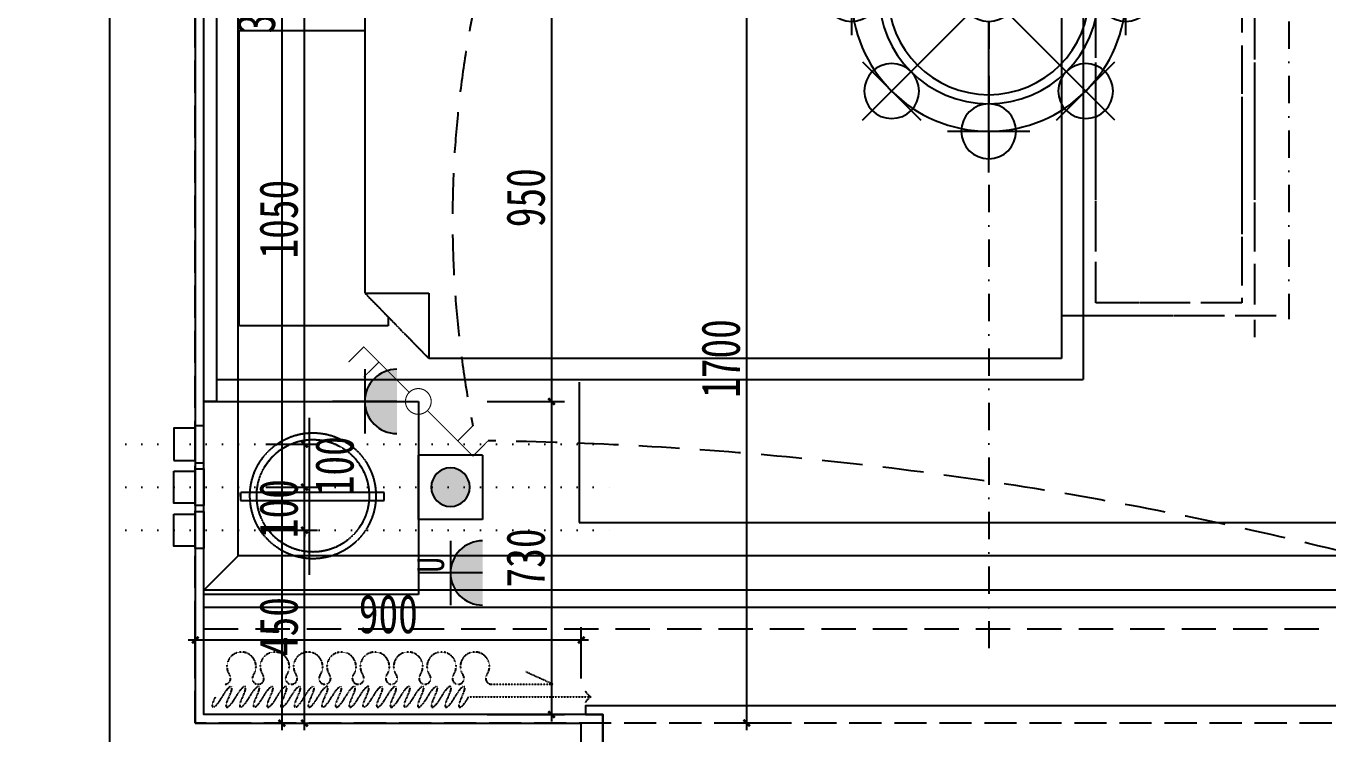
# Model space of a CAD drawing. Header units: millimetres. Extents: x -297 to 39764, y -29258 to 20315.
# Drawn here: x 6567 to 9603, y -26468 to -24817 of the extents above; entities that cross this region are included whole.
import ezdxf

# ---------------------------------------------------------------- set-up
doc = ezdxf.new("R2010")
doc.units = ezdxf.units.MM
for name, pattern in [('_DASH', [0.6, 0.4, -0.2]), ('DASH', [0.35, 0.25, -0.1]), ('DASHDOT2', [12.7, 6.35, -3.175, 0, -3.175]), ('DOT2', [0.125, 0, -0.125]), ('HIDDEN', [9.525, 6.35, -3.175])]:
    doc.linetypes.add(name, pattern=pattern)
doc.layers.get('Defpoints').update_dxf_attribs({"color": 250})
for name, color, linetype in [('.-P平面尺寸', 30, 'DASH'), ('.-P建筑梁位', 4, 'Continuous'), ('.P-墙体尺寸标注', 252, 'Continuous'), ('.P-家具虚线层', 250, 'Continuous'), ('.p-灯具连线', 6, 'Continuous'), ('.P-窗帘', 250, 'Continuous'), ('.P-装饰轮廓', 180, 'Continuous'), ('.PC-天花灯具', 203, 'Continuous'), ('.PC-天花造型', 163, 'Continuous'), ('.PC-灯具尺寸标注', 252, 'Continuous'), ('.PC-综合天花虚线层', 14, 'DASHDOT2'), ('.PF-活动家具', 141, 'Continuous'), ('.PF-窗台面', 43, 'Continuous'), ('.ZD-开关', 43, 'Continuous'), ('.ZD-弱电插座', 122, 'Continuous'), ('.ZD-强电开关', 183, 'Continuous'), ('.ZD-强电插座', 43, 'Continuous'), ('.ZD-插座虚线层', 214, 'DASH'), ('.ZD-点位引线', 1, 'Continuous'), ('.ZD-点位标注', 252, 'Continuous'), ('A-Wall', 2, 'Continuous'), ('C-窗帘', 252, 'Continuous'), ('P-平面灯具', 203, 'Continuous'), ('P-轴号.索引', 53, 'Continuous'), ('Y-移动家具', 141, 'Continuous')]:
    doc.layers.add(name, color=color, linetype=linetype)
doc.styles.add('文字样式', font='', dxfattribs={"width": 0.75})
doc.styles.get('文字样式').set_extended_font_data('SimSun')
doc.dimstyles.new('沈阳府1-40(轴距)', dxfattribs={"dimscale": 40, "dimtxt": 3, "dimasz": 1, "dimexe": 0.8, "dimexo": 1, "dimgap": 0.5, "dimtad": 1, "dimdec": 0, "dimrnd": 5, "dimtxsty": '文字样式', "dimblk": 'ARCHTICK', "dimcen": 1, "dimdle": 0.55, "dimclrd": 252, "dimclre": 252, "dimclrt": 53, "dimadec": 0, "dimazin": 0, "dimtfac": 1, "dimtdec": 0, "dimtix": 1, "dimtmove": 2, "dimatfit": 3, "dimfxl": 3, "dimfxlon": 1, "dimarcsym": 0})
doc.dimstyles.new('西安1-40（内部尺寸）', dxfattribs={"dimscale": 30, "dimtxt": 3, "dimasz": 0.5, "dimexe": 1, "dimexo": 1, "dimgap": 0.5, "dimtad": 1, "dimdec": 0, "dimrnd": 5, "dimtxsty": '文字样式', "dimblk": 'ARCHTICK', "dimcen": 1, "dimdle": 0.55, "dimclrd": 252, "dimclre": 252, "dimclrt": 30, "dimadec": 0, "dimazin": 0, "dimtfac": 1, "dimtdec": 0, "dimtix": 1, "dimtmove": 2, "dimatfit": 3, "dimfxl": 5, "dimfxlon": 1, "dimarcsym": 0})

# ---------------------------------------------------------------- blocks, each defined once
blk = doc.blocks.new('_ArchTick')
at = {"color": 0, "linetype": 'ByBlock', "const_width": 0.4}
blk.add_lwpolyline([(-0.5, -0.5), (0.5, 0.5)], dxfattribs=at)
blk = doc.blocks.new('*D143')
at = {"layer": 'Defpoints', "color": 0, "transparency": 16777216}
for p in [(6937.7, -22942.1), (6137.7, -26542.1), (6937.7, -26542.1)]:
    blk.add_point(p, dxfattribs=at)
at = {"layer": 'P-轴号.索引', "color": 252, "lineweight": -2}
for p, q in [((6137.7, -22920.1), (6137.7, -26564.1)), ((6257.7, -22942.1), (6105.7, -22942.1)), ((6257.7, -26542.1), (6105.7, -26542.1))]:
    blk.add_line(p, q, dxfattribs=at)
at = {"layer": 'P-轴号.索引', "color": 252, "lineweight": -2, "xscale": 40, "yscale": 40, "zscale": 40}
for p, rotation in [((6137.7, -22942.1), 90), ((6137.7, -26542.1), 270)]:
    blk.add_blockref('_ArchTick', p, dxfattribs=dict(at, rotation=rotation))
at = {"layer": 'P-轴号.索引', "color": 53, "insert": (6057.7, -24742.1), "char_height": 120, "attachment_point": 5, "rotation": 90, "style": '文字样式'}
blk.add_mtext('3600', dxfattribs=at)
blk = doc.blocks.new('*U42')
at = {"layer": 'P-平面灯具', "color": 250, "linetype": 'DASH', "ltscale": 0.5}
for p, q in [((237.9, -85.3), (218.9, -85.3)), ((218.9, -85.3), (218.9, -420)), ((228.4, -85.3), (237.9, -85.3)), ((237.9, -420), (237.9, -85.3)), ((2571.6, -85.3), (2562.1, -85.3)), ((2562.1, -420), (2562.1, -85.3)), ((2562.1, -85.3), (2581, -85.3)), ((2581, -85.3), (2581, -420)), ((45.3, -246.3), (411.6, -246.3)), ((2754.7, -246.3), (2388.4, -246.3)), ((218.9, -420), (237.9, -420)), ((2581, -420), (2562.1, -420))]:
    blk.add_line(p, q, dxfattribs=at)
at = {"layer": 'P-平面灯具', "linetype": 'DASH', "ltscale": 0.5}
for centre in [(230, -254.2), (2570, -254.2)]:
    blk.add_circle(centre, 146.8, dxfattribs=at)
at = {"layer": 'P-平面灯具', "color": 250, "linetype": 'DASH', "ltscale": 0.5}
for centre in [(230, -254.2), (2570, -254.2)]:
    blk.add_circle(centre, 131.1, dxfattribs=at)
at = {"layer": 'Y-移动家具', "linetype": 'DASH', "ltscale": 0.5}
for p, q in [((0, -500.1), (0, 0)), ((0, 0), (450, 0)), ((450, 0, 0), (2350, 0, 0)), ((450, -30, 0), (450, 0, 0)), ((450, 0), (450, -500.1)), ((2350, 0), (2350, -30, 0)), ((2800, 0), (2350, 0)), ((2350, 0), (2350, -500.1)), ((2800, -500.1), (2800, 0)), ((450, -30, 0), (2350, -30, 0)), ((500, -2050, 0), (500, -30, 0)), ((2300, -30, 0), (2300, -2050, 0)), ((450, -500.1), (0, -500.1)), ((2350, -500.1), (2800, -500.1)), ((2300, -2050, 0), (500, -2050, 0))]:
    blk.add_line(p, q, dxfattribs=at)
at = {"layer": 'Y-移动家具', "color": 250, "linetype": 'DASH', "ltscale": 0.5}
for p, q in [((626.3, -429.5, 0), (626.3, -82.1, 0)), ((626.3, -82.1, 0), (1314.7, -82.1, 0)), ((1314.7, -82.1, 0), (1314.7, -375.8, 0)), ((2170.5, -82.1), (1482.1, -82.1)), ((1482.1, -82.1), (1482.1, -375.8)), ((2170.5, -429.5), (2170.5, -82.1)), ((550.5, -524.2, 0), (702.1, -375.8, 0)), ((702.1, -375.8, 0), (702.1, -524.2, 0)), ((702.1, -375.8, 0), (2097.9, -375.8)), ((2097.9, -375.8), (2249.5, -524.2)), ((2097.9, -524.2), (2097.9, -375.8)), ((645.3, -429.5, 0), (626.3, -429.5, 0)), ((2154.7, -429.5), (2170.5, -429.5)), ((550.5, -1999.5, 0), (550.5, -524.2, 0)), ((702.1, -524.2, 0), (550.5, -524.2, 0)), ((2249.5, -524.2), (2097.9, -524.2)), ((2249.5, -524.2), (2249.5, -1999.5, 0)), ((2249.5, -1999.5, 0), (550.5, -1999.5, 0))]:
    blk.add_line(p, q, dxfattribs=at)
at = {"layer": 'Y-移动家具', "color": 250, "linetype": 'DASH', "ltscale": 0.5, "elevation": 0}
blk.add_lwpolyline([(495.3, -875.1), (167.7, -875.1), (167.7, -2760), (2632.2, -2760), (2632.2, -875.1), (2304.7, -875.1)], dxfattribs=at)
blk = doc.blocks.new('*D167')
at = {"layer": '.-P平面尺寸', "color": 252, "linetype": 'ByBlock', "lineweight": -2, "transparency": 16777216}
for p, q in [((7642.5, -24742.1), (7822.5, -24742.1)), ((7792.5, -24725.6), (7792.5, -25708.6)), ((7642.5, -25692.1), (7822.5, -25692.1))]:
    blk.add_line(p, q, dxfattribs=at)
at = {"layer": 'Defpoints', "color": 0, "linetype": 'ByBlock', "transparency": 16777216}
for p in [(7325.8, -24742.1), (6902.2, -25692.1, 0), (7792.5, -25692.1)]:
    blk.add_point(p, dxfattribs=at)
at = {"layer": '.-P平面尺寸', "color": 252, "linetype": 'ByBlock', "lineweight": -2, "transparency": 16777216, "xscale": 15, "yscale": 15, "zscale": 15}
for p, rotation in [((7792.5, -24742.1), 90), ((7792.5, -25692.1), 270)]:
    blk.add_blockref('_ArchTick', p, dxfattribs=dict(at, rotation=rotation))
at = {"layer": '.-P平面尺寸', "color": 30, "linetype": 'ByBlock', "transparency": 16777216, "insert": (7732.5, -25217.1), "char_height": 90, "attachment_point": 5, "rotation": 90, "style": '文字样式'}
blk.add_mtext('950', dxfattribs=at)
blk = doc.blocks.new('*D168')
at = {"layer": '.-P平面尺寸', "color": 252, "linetype": 'ByBlock', "lineweight": -2, "transparency": 16777216}
for p, q in [((7792.5, -25675.6), (7792.5, -26438.6)), ((7642.5, -25692.1), (7822.5, -25692.1)), ((7642.5, -26422.1), (7822.5, -26422.1))]:
    blk.add_line(p, q, dxfattribs=at)
at = {"layer": 'Defpoints', "color": 0, "linetype": 'ByBlock', "transparency": 16777216}
for p in [(6902.2, -25692.1), (6981.9, -26422.1), (7792.5, -26422.1)]:
    blk.add_point(p, dxfattribs=at)
at = {"layer": '.-P平面尺寸', "color": 252, "linetype": 'ByBlock', "lineweight": -2, "transparency": 16777216, "xscale": 15, "yscale": 15, "zscale": 15}
for p, rotation in [((7792.5, -25692.1), 90), ((7792.5, -26422.1), 270)]:
    blk.add_blockref('_ArchTick', p, dxfattribs=dict(at, rotation=rotation))
at = {"layer": '.-P平面尺寸', "color": 30, "linetype": 'ByBlock', "transparency": 16777216, "insert": (7732.5, -26057.1), "char_height": 90, "attachment_point": 5, "rotation": 90, "style": '文字样式'}
blk.add_mtext('730', dxfattribs=at)
blk = doc.blocks.new('A$C99d6cee4')
at = {"layer": '.PF-活动家具', "linetype": 'HIDDEN', "ltscale": 15}
for p, q in [((50, 1600, 0), (50, 0, 0)), ((450, 1600, 0), (450, 0, 0)), ((500, 1550, 0), (0, 1550, 0)), ((500, 50, 0), (0, 50, 0))]:
    blk.add_line(p, q, dxfattribs=at)
at = {"layer": '.PF-活动家具', "color": 251, "linetype": 'HIDDEN', "ltscale": 15, "elevation": 0}
blk.add_lwpolyline([(80, 80), (80, 1520), (420, 1520), (420, 80)], close=True, dxfattribs=at)
blk = doc.blocks.new('cl')
at = {"layer": 'C-窗帘', "color": 251, "linetype": 'DASH', "ltscale": 0.3}
blk.add_line((568.7, 29.4), (854.1, 29.4), dxfattribs=at)
at = {"layer": 'C-窗帘', "linetype": 'DASH', "ltscale": 0.3}
for p, q in [((622.1, 0), (765.2, 0)), ((765.2, 0), (702.2, -28.7))]:
    blk.add_line(p, q, dxfattribs=at)
at = {"layer": 'C-窗帘', "color": 251, "linetype": 'DASH', "ltscale": 0.3, "extrusion": (0, 0, -1)}
for centre, major_axis, ratio, start_param, end_param in [((-14.2, 29.4), (-13.7, 23.8), 0.254545, -1.424879, 1.716714), ((17.8, 29.4), (-13.7, 23.8), 0.254545, -1.424879, 1.716714), ((49.7, 29.4), (-13.7, 23.8), 0.254545, -1.424879, 1.716714), ((81.6, 29.4), (-13.7, 23.8), 0.254545, -1.424879, 1.716714), ((113.6, 29.4), (-13.7, 23.8), 0.254545, -1.424879, 1.716714), ((145.5, 29.4), (-13.7, 23.8), 0.254545, -1.424879, 1.716714), ((177.4, 29.4), (-13.7, 23.8), 0.254545, -1.424879, 1.716714), ((209.4, 29.4), (-13.7, 23.8), 0.254545, -1.424879, 1.716714), ((241.3, 29.4), (-13.7, 23.8), 0.254545, -1.424879, 1.716714), ((273.3, 29.4), (-13.7, 23.8), 0.254545, -1.424879, 1.716714), ((305.2, 29.4), (-13.7, 23.8), 0.254545, -1.424879, 1.716714), ((337.1, 29.4), (-13.7, 23.8), 0.254545, -1.424879, 1.716714), ((369.1, 29.4), (-13.7, 23.8), 0.254545, -1.424879, 1.716714), ((401, 29.4), (-13.7, 23.8), 0.254545, -1.424879, 1.716714), ((432.9, 29.4), (-13.7, 23.8), 0.254545, -1.424879, 1.716714), ((464.9, 29.4), (-13.7, 23.8), 0.254545, -1.424879, 1.716714), ((496.8, 29.4), (-13.7, 23.8), 0.254545, -1.424879, 1.716714), ((528.8, 29.4), (-13.7, 23.8), 0.254545, -1.424879, 1.716714), ((560.7, 29.4), (-13.7, 23.8), 0.254545, -1.424879, 1.716714), ((867.7, 56.1), (21.2, 21.2), 1, 2.826963, 3.458933), ((1.8, 29.4), (-13.7, 23.8), 0.254545, 1.716714, 4.858306), ((33.7, 29.4), (-13.7, 23.8), 0.254545, 1.716714, 4.858306), ((65.7, 29.4), (-13.7, 23.8), 0.254545, 1.716714, 4.858306), ((97.6, 29.4), (-13.7, 23.8), 0.254545, 1.716714, 4.858306), ((129.5, 29.4), (-13.7, 23.8), 0.254545, 1.716714, 4.858306), ((161.5, 29.4), (-13.7, 23.8), 0.254545, 1.716714, 4.858306), ((193.4, 29.4), (-13.7, 23.8), 0.254545, 1.716714, 4.858306), ((225.4, 29.4), (-13.7, 23.8), 0.254545, 1.716714, 4.858306), ((257.3, 29.4), (-13.7, 23.8), 0.254545, 1.716714, 4.858306), ((289.2, 29.4), (-13.7, 23.8), 0.254545, 1.716714, 4.858306), ((321.2, 29.4), (-13.7, 23.8), 0.254545, 1.716714, 4.858306), ((353.1, 29.4), (-13.7, 23.8), 0.254545, 1.716714, 4.858306), ((385, 29.4), (-13.7, 23.8), 0.254545, 1.716714, 4.858306), ((417, 29.4), (-13.7, 23.8), 0.254545, 1.716714, 4.858306), ((448.9, 29.4), (-13.7, 23.8), 0.254545, 1.716714, 4.858306), ((480.8, 29.4), (-13.7, 23.8), 0.254545, 1.716714, 4.858306), ((512.8, 29.4), (-13.7, 23.8), 0.254545, 1.716714, 4.858306), ((544.7, 29.4), (-13.7, 23.8), 0.254545, 1.716714, 4.858306), ((867.7, 2.6), (21.2, 21.2), 1, 4.395049, 5.027018)]:
    blk.add_ellipse(centre, major_axis=major_axis, ratio=ratio, start_param=start_param, end_param=end_param, dxfattribs=at)
at = {"layer": 'C-窗帘', "linetype": 'DASH', "ltscale": 0.3, "extrusion": (0, 0, -1)}
for centre, major_axis, start_param, end_param in [((0, -13.6), (-9.64, 9.64), 0.785455, 2.971795), ((77.8, -13.6), (-9.64, 9.64), 4.8823, 9.25498), ((155.5, -13.6), (9.64, 9.64), 3.311504, 7.684184), ((233.3, -13.6), (9.64, 9.64), 3.311504, 7.684184), ((388.8, -13.7), (-9.64, 9.64), 4.8823, 9.25498), ((466.6, -13.7), (9.64, 9.64), 3.311504, 7.684184), ((544.3, -13.7), (-9.64, 9.64), 4.8823, 9.25498), ((38.9, -41.1), (-24, 24), 3.927048, 6.113388), ((38.9, -41.1), (24, 24), 0.169911, 2.356251), ((116.6, -41.1), (24, 24), 2.356251, 4.542591), ((116.6, -41.1), (-24, 24), 1.740708, 3.927048), ((194.4, -41.1), (24, 24), 2.356251, 4.542591), ((194.4, -41.1), (-24, 24), 1.740708, 3.927048), ((272.2, -41.1), (-24, 24), 3.927048, 6.113388), ((272.2, -41.1), (-24, 24), 1.740708, 3.927048), ((311, -13.7), (-9.64, 9.64), 4.8823, 7.06864), ((311, -13.7), (-9.64, 9.64), 0.785455, 2.971795), ((349.9, -41.1), (24, 24), 2.356251, 4.542591), ((349.9, -41.1), (-24, 24), 1.740708, 3.927048), ((427.7, -41.2), (24, 24), 2.356251, 4.542591), ((427.7, -41.2), (24, 24), 0.169911, 2.356251), ((505.4, -41.2), (-24, 24), 3.927048, 6.113388), ((505.4, -41.2), (24, 24), 0.169911, 2.356251), ((583.2, -41.2), (-24, 24), 3.927048, 6.113388), ((583.2, -41.2), (-24, 24), 1.740708, 3.927048), ((622.1, -13.7), (-9.64, 9.64), 4.8823, 7.06864)]:
    blk.add_ellipse(centre, major_axis=major_axis, ratio=1, start_param=start_param, end_param=end_param, dxfattribs=at)
blk = doc.blocks.new('ttrutuuyyy')
at = {"layer": '.P-家具虚线层', "color": 250, "linetype": '_DASH', "ltscale": 200}
for p, q in [((26981.9, -25692.1, 0), (26981.9, -23792.1, 0)), ((27011.9, -25692.1, 0), (27011.9, -23792.1, 0)), ((29031.9, -23842.1, 0), (29031.9, -25642.1, 0)), ((28981.4, -23892.6, 0), (28981.4, -25591.6, 0)), ((29031.9, -23942.1), (29031.9, -25542.1)), ((29431.9, -23942.1), (29431.9, -25542.1)), ((27357.7, -25440, 0), (27357.7, -24044.2, 0)), ((27064, -25515.8, 0), (27064, -24827.3, 0)), ((27064, -24827.3, 0), (27357.7, -24827.3, 0)), ((27357.7, -25440, 0), (27506.1, -25440, 0)), ((27506.1, -25591.6, 0), (27357.7, -25440, 0)), ((27506.1, -25440, 0), (27506.1, -25591.6, 0)), ((27411.4, -25496.8, 0), (27411.4, -25515.8, 0)), ((29481.9, -25492.1), (28981.9, -25492.1)), ((27411.4, -25515.8, 0), (27064, -25515.8, 0)), ((28981.4, -25591.6, 0), (27506.1, -25591.6, 0)), ((29031.9, -25642.1, 0), (27011.9, -25642.1, 0)), ((27011.9, -25692.1, 0), (26981.9, -25692.1, 0)), ((26981.9, -26142.1, 0), (26981.9, -25692.1, 0)), ((26981.9, -25692.1, 0), (27482, -25692.1, 0)), ((27482, -25692.1, 0), (27482, -26142.1, 0)), ((27228.2, -26096.8, 0), (27228.2, -25730.5, 0)), ((27067.2, -25913.7, 0), (27067.2, -25904.2, 0)), ((27401.9, -25904.2, 0), (27067.2, -25904.2, 0)), ((27067.2, -25904.2, 0), (27067.2, -25923.1, 0)), ((27067.2, -25923.1, 0), (27401.9, -25923.1, 0)), ((27401.9, -25923.1, 0), (27401.9, -25904.2, 0)), ((27482, -26142.1, 0), (26981.9, -26142.1, 0))]:
    blk.add_line(p, q, dxfattribs=at)
at = {"layer": '.P-家具虚线层', "color": 250, "linetype": '_DASH', "ltscale": 200, "elevation": 0}
blk.add_lwpolyline([(27857, -25646.8), (27857, -25974.3), (29741.9, -25974.3), (29741.9, -23509.8), (27857, -23509.8), (27857, -23837.3)], dxfattribs=at)
at = {"layer": '.P-家具虚线层', "color": 250, "linetype": '_DASH', "ltscale": 200}
blk.add_lwpolyline([(29061.9, -25462.1), (29061.9, -24022.1), (29401.9, -24022.1), (29401.9, -25462.1)], close=True, dxfattribs=at)
for radius in [146.8, 131.1]:
    blk.add_circle((27236.1, -25912.1, 0), radius, dxfattribs=at)
blk = doc.blocks.new('A$Cd2e37dc6')
at = {"layer": '.-P建筑梁位', "color": 4, "linetype": 'DASH', "ltscale": 300}
blk.add_lwpolyline([(0, 8178.4), (3700, 8178.4), (3700, 3078.4), (0, 3078.4)], close=True, dxfattribs=at)
blk = doc.blocks.new('A$C03F42210')
at = {"color": 250, "ltscale": 100}
for p, q in [((0, 390), (0, 60)), ((-90, 300), (90, 300)), ((-275.8, 148.5), (-148.5, 275.8)), ((-275.8, 275.8), (-42.4, 42.4)), ((275.8, 275.8), (42.4, 42.4)), ((148.5, 275.8), (275.8, 148.5)), ((-300, -90), (-300, 90)), ((300, 90), (300, -90)), ((-390, 0), (-60, 0)), ((390, 0), (60, 0)), ((-275.8, -275.8), (-42.4, -42.4)), ((275.8, -275.8), (42.4, -42.4)), ((0, -390), (0, -60)), ((-148.5, -275.8), (-275.8, -148.5)), ((275.8, -148.5), (148.5, -275.8)), ((90, -300), (-90, -300))]:
    blk.add_line(p, q, dxfattribs=at)
at = {"ltscale": 100}
for centre, radius in [((0, 300), 60), ((0, 0), 300), ((-212.1, 212.1), 60), ((212.1, 212.1), 60), ((0, 0), 220), ((-300, 0), 60), ((300, 0), 60), ((-212.1, -212.1), 60), ((212.1, -212.1), 60), ((0, -300), 60)]:
    blk.add_circle(centre, radius, dxfattribs=at)
at = {"color": 250, "ltscale": 100}
for radius in [240, 60]:
    blk.add_circle((0, 0), radius, dxfattribs=at)
blk.add_circle((0, 0), 40)
blk = doc.blocks.new('*D735')
at = {"layer": '.P-墙体尺寸标注', "color": 252, "linetype": 'ByBlock', "lineweight": -2, "transparency": 16777216}
for p, q in [((6961.9, -26338.2), (6961.9, -26218.2)), ((7861.9, -26338.2), (7861.9, -26218.2)), ((6945.4, -26248.2), (7878.4, -26248.2))]:
    blk.add_line(p, q, dxfattribs=at)
at = {"layer": 'Defpoints', "color": 0, "linetype": 'ByBlock', "transparency": 16777216}
for p in [(7861.9, -26248.2), (6961.9, -26442.1), (7861.9, -26442.1)]:
    blk.add_point(p, dxfattribs=at)
at = {"layer": '.P-墙体尺寸标注', "color": 252, "linetype": 'ByBlock', "lineweight": -2, "transparency": 16777216, "xscale": 15, "yscale": 15, "zscale": 15, "rotation": 180}
blk.add_blockref('_ArchTick', (6961.9, -26248.2), dxfattribs=at)
at = {"layer": '.P-墙体尺寸标注', "color": 252, "linetype": 'ByBlock', "lineweight": -2, "transparency": 16777216, "xscale": 15, "yscale": 15, "zscale": 15}
blk.add_blockref('_ArchTick', (7861.9, -26248.2), dxfattribs=at)
at = {"layer": '.P-墙体尺寸标注', "color": 30, "linetype": 'ByBlock', "transparency": 16777216, "insert": (7411.9, -26188.2), "char_height": 90, "attachment_point": 5, "style": '文字样式'}
blk.add_mtext('900', dxfattribs=at)
blk = doc.blocks.new('*D736')
at = {"layer": '.P-墙体尺寸标注', "color": 252, "linetype": 'ByBlock', "lineweight": -2, "transparency": 16777216}
for p, q in [((7861.9, 103.9), (7861.9, 223.9)), ((10261.9, 103.9), (10261.9, 223.9)), ((7845.4, 193.9), (10278.4, 193.9))]:
    blk.add_line(p, q, dxfattribs=at)
at = {"layer": 'Defpoints', "color": 0, "linetype": 'ByBlock', "transparency": 16777216}
for p in [(10261.9, 193.9), (7861.9, 0), (10261.9, -26442.1)]:
    blk.add_point(p, dxfattribs=at)
at = {"layer": '.P-墙体尺寸标注', "color": 252, "linetype": 'ByBlock', "lineweight": -2, "transparency": 16777216, "xscale": 15, "yscale": 15, "zscale": 15, "rotation": 180}
blk.add_blockref('_ArchTick', (7861.9, 193.9), dxfattribs=at)
at = {"layer": '.P-墙体尺寸标注', "color": 252, "linetype": 'ByBlock', "lineweight": -2, "transparency": 16777216, "xscale": 15, "yscale": 15, "zscale": 15}
blk.add_blockref('_ArchTick', (10261.9, 193.9), dxfattribs=at)
at = {"layer": '.P-墙体尺寸标注', "color": 30, "linetype": 'ByBlock', "transparency": 16777216, "insert": (9061.9, 253.9), "char_height": 90, "attachment_point": 5, "style": '文字样式'}
blk.add_mtext('2400', dxfattribs=at)
blk = doc.blocks.new('*D751')
at = {"layer": '.P-墙体尺寸标注', "color": 252, "linetype": 'ByBlock', "lineweight": -2, "transparency": 16777216}
for p, q in [((7073.7, -23042.1), (7193.7, -23042.1)), ((7163.7, -23025.6), (7163.7, -26458.6)), ((7073.7, -26442.1), (7193.7, -26442.1))]:
    blk.add_line(p, q, dxfattribs=at)
at = {"layer": 'Defpoints', "color": 0, "linetype": 'ByBlock', "transparency": 16777216}
for p in [(6961.9, -23042.1), (6961.9, -26442.1), (7163.7, -26442.1)]:
    blk.add_point(p, dxfattribs=at)
at = {"layer": '.P-墙体尺寸标注', "color": 252, "linetype": 'ByBlock', "lineweight": -2, "transparency": 16777216, "xscale": 15, "yscale": 15, "zscale": 15}
for p, rotation in [((7163.7, -23042.1), 90), ((7163.7, -26442.1), 270)]:
    blk.add_blockref('_ArchTick', p, dxfattribs=dict(at, rotation=rotation))
at = {"layer": '.P-墙体尺寸标注', "color": 30, "linetype": 'ByBlock', "transparency": 16777216, "insert": (7103.7, -24742.1), "char_height": 90, "attachment_point": 5, "rotation": 90, "style": '文字样式'}
blk.add_mtext('3400', dxfattribs=at)
blk = doc.blocks.new('*D870')
at = {"layer": '.PC-灯具尺寸标注', "color": 252, "linetype": 'ByBlock', "lineweight": -2, "transparency": 16777216}
for p, q in [((8337.4, -24742.1), (8217.4, -24742.1)), ((8247.4, -24725.6), (8247.4, -26458.6)), ((8337.4, -26442.1), (8217.4, -26442.1))]:
    blk.add_line(p, q, dxfattribs=at)
at = {"layer": 'Defpoints', "color": 0, "linetype": 'ByBlock', "transparency": 16777216}
for p in [(8811.9, -24742.1), (8247.4, -26442.1), (9061.9, -26442.1)]:
    blk.add_point(p, dxfattribs=at)
at = {"layer": '.PC-灯具尺寸标注', "color": 252, "linetype": 'ByBlock', "lineweight": -2, "transparency": 16777216, "xscale": 15, "yscale": 15, "zscale": 15}
for p, rotation in [((8247.4, -24742.1), 90), ((8247.4, -26442.1), 270)]:
    blk.add_blockref('_ArchTick', p, dxfattribs=dict(at, rotation=rotation))
at = {"layer": '.PC-灯具尺寸标注', "color": 30, "linetype": 'ByBlock', "transparency": 16777216, "insert": (8187.4, -25592.1), "char_height": 90, "attachment_point": 5, "rotation": 90, "style": '文字样式'}
blk.add_mtext('1700', dxfattribs=at)
blk = doc.blocks.new('DHXBHXA$C77BD43D8')
at = {"const_width": 2.5}
for points in [[(-21.2, -21.2, -1), (21.2, 21.2), (127.3, 127.3), (162.6, 91.9)], [(21.2, 21.2, -1), (-21.2, -21.2), (-127.3, -127.3), (-162.6, -91.9)]]:
    blk.add_lwpolyline(points, format="xyb", dxfattribs=at)
for points in [[(91.9, 91.9), (127.3, 56.6)], [(-91.9, -91.9), (-127.3, -56.6)]]:
    blk.add_lwpolyline(points, dxfattribs=at)
blk = doc.blocks.new('求救按钮')
at = {"linetype": 'ByBlock'}
h = blk.add_hatch(color=256, dxfattribs=at)
h.dxf.hatch_style = 1
h.paths.add_polyline_path([(-60, 0, 1), (60, 0, 1)])
for p, q in [((-100, 100), (-100, -100)), ((-100, 100), (100, 100)), ((100, 100), (100, -100)), ((-100, -100), (100, -100))]:
    blk.add_line(p, q)
blk.add_circle((0, 0), 60, dxfattribs=at)
blk = doc.blocks.new('插座（多个）')
at = {"layer": '.ZD-强电插座'}
h = blk.add_hatch(color=256, dxfattribs=at)
h.paths.add_polyline_path([(0, -600), (300, -600, 0.414214), (0, -300)])
h.paths.add_polyline_path([(-300, -600), (0, -600), (0, -300, 0.414214)])
for p, q in [((0, -600), (0, 0)), ((300, -300), (-300, -300))]:
    blk.add_line(p, q, dxfattribs=at)
blk.add_arc((0, -600), 300, 0, 180, dxfattribs=at)
at = {"layer": '.ZD-强电插座', "style": '文字样式', "width": 0.85}
blk.add_attdef('212', (82, 0), '', height=200, dxfattribs=at)
blk = doc.blocks.new('接线盒01')
at = {"layer": '.ZD-开关', "color": 6, "linetype": 'ByBlock', "ltscale": 0.1}
for points in [[(0, -37.5), (50, -37.5), (50, 37.5), (0, 37.5)], [(50, 43), (50, -43), (70, -43), (70, 43)]]:
    blk.add_lwpolyline(points, close=True, dxfattribs=at)
blk = doc.blocks.new('2312')
at = {"layer": '.ZD-强电开关', "color": 6, "linetype": 'ByBlock', "ltscale": 0.1}
for points in [[(-50, 43), (-50, -43), (-70, -43), (-70, 43)], [(0, -37.5), (-50, -37.5), (-50, 37.5), (0, 37.5)]]:
    blk.add_lwpolyline(points, close=True, dxfattribs=at)
blk = doc.blocks.new('*D1010')
at = {"layer": '.ZD-点位标注', "color": 252, "linetype": 'ByBlock', "lineweight": -2, "transparency": 16777216}
for p, q in [((7216.5, -26458.6), (7216.5, -25975.6)), ((7126.5, -25992.1), (7246.5, -25992.1)), ((7126.5, -26442.1), (7246.5, -26442.1))]:
    blk.add_line(p, q, dxfattribs=at)
at = {"layer": 'Defpoints', "color": 0, "linetype": 'ByBlock', "transparency": 16777216}
for p in [(6961.9, -25992.1), (7216.5, -25992.1), (6961.9, -26442.1)]:
    blk.add_point(p, dxfattribs=at)
at = {"layer": '.ZD-点位标注', "color": 252, "linetype": 'ByBlock', "lineweight": -2, "transparency": 16777216, "xscale": 15, "yscale": 15, "zscale": 15}
for p, rotation in [((7216.5, -25992.1), 90), ((7216.5, -26442.1), 270)]:
    blk.add_blockref('_ArchTick', p, dxfattribs=dict(at, rotation=rotation))
at = {"layer": '.ZD-点位标注', "color": 30, "linetype": 'ByBlock', "transparency": 16777216, "insert": (7156.5, -26217.1), "char_height": 90, "attachment_point": 5, "rotation": 90, "style": '文字样式'}
blk.add_mtext('450', dxfattribs=at)
blk = doc.blocks.new('*D1011')
at = {"layer": '.ZD-点位标注', "color": 252, "linetype": 'ByBlock', "lineweight": -2, "transparency": 16777216}
for p, q in [((7126.5, -25892.1), (7246.5, -25892.1)), ((7216.5, -25892.1), (7216.5, -25877.1)), ((7216.5, -25992.1), (7216.5, -25892.1)), ((7126.5, -25992.1), (7246.5, -25992.1)), ((7216.5, -25992.1), (7216.5, -26007.1))]:
    blk.add_line(p, q, dxfattribs=at)
at = {"layer": 'Defpoints', "color": 0, "linetype": 'ByBlock', "transparency": 16777216}
for p in [(6961.9, -25892.1), (7216.5, -25892.1), (6961.9, -25992.1)]:
    blk.add_point(p, dxfattribs=at)
at = {"layer": '.ZD-点位标注', "color": 252, "linetype": 'ByBlock', "lineweight": -2, "transparency": 16777216, "xscale": 15, "yscale": 15, "zscale": 15}
for p, rotation in [((7216.5, -25892.1), 270), ((7216.5, -25992.1), 90)]:
    blk.add_blockref('_ArchTick', p, dxfattribs=dict(at, rotation=rotation))
at = {"layer": '.ZD-点位标注', "color": 30, "linetype": 'ByBlock', "transparency": 16777216, "insert": (7156.5, -25942.1), "char_height": 90, "attachment_point": 5, "rotation": 90, "style": '文字样式'}
blk.add_mtext('100', dxfattribs=at)
blk = doc.blocks.new('*D1012')
at = {"layer": '.ZD-点位标注', "color": 252, "linetype": 'ByBlock', "lineweight": -2, "transparency": 16777216}
for p, q in [((7126.5, -25792.1), (7246.5, -25792.1)), ((7216.5, -25908.6), (7216.5, -25775.6)), ((7126.5, -25892.1), (7246.5, -25892.1))]:
    blk.add_line(p, q, dxfattribs=at)
at = {"layer": 'Defpoints', "color": 0, "linetype": 'ByBlock', "transparency": 16777216}
for p in [(6961.9, -25792.1), (7216.5, -25792.1), (6961.9, -25892.1)]:
    blk.add_point(p, dxfattribs=at)
at = {"layer": '.ZD-点位标注', "color": 252, "linetype": 'ByBlock', "lineweight": -2, "transparency": 16777216, "xscale": 15, "yscale": 15, "zscale": 15}
for p, rotation in [((7216.5, -25792.1), 90), ((7216.5, -25892.1), 270)]:
    blk.add_blockref('_ArchTick', p, dxfattribs=dict(at, rotation=rotation))
at = {"layer": '.ZD-点位标注', "color": 30, "linetype": 'ByBlock', "transparency": 16777216, "insert": (7286.8, -25842.1), "char_height": 90, "attachment_point": 5, "rotation": 90, "style": '文字样式'}
blk.add_mtext('100', dxfattribs=at)
blk = doc.blocks.new('*D1013')
at = {"layer": '.ZD-点位标注', "color": 252, "linetype": 'ByBlock', "lineweight": -2, "transparency": 16777216}
for p, q in [((7126.5, -24742.1), (7246.5, -24742.1)), ((7216.5, -25808.6), (7216.5, -24725.6)), ((7126.5, -25792.1), (7246.5, -25792.1))]:
    blk.add_line(p, q, dxfattribs=at)
at = {"layer": 'Defpoints', "color": 0, "linetype": 'ByBlock', "transparency": 16777216}
for p in [(7011.9, -24742.1), (7216.5, -24742.1), (6961.9, -25792.1)]:
    blk.add_point(p, dxfattribs=at)
at = {"layer": '.ZD-点位标注', "color": 252, "linetype": 'ByBlock', "lineweight": -2, "transparency": 16777216, "xscale": 15, "yscale": 15, "zscale": 15}
for p, rotation in [((7216.5, -24742.1), 90), ((7216.5, -25792.1), 270)]:
    blk.add_blockref('_ArchTick', p, dxfattribs=dict(at, rotation=rotation))
at = {"layer": '.ZD-点位标注', "color": 30, "linetype": 'ByBlock', "transparency": 16777216, "insert": (7156.5, -25267.1), "char_height": 90, "attachment_point": 5, "rotation": 90, "style": '文字样式'}
blk.add_mtext('1050', dxfattribs=at)
blk = doc.blocks.new('*D1048')
at = {"layer": '.ZD-点位标注', "color": 252, "linetype": 'ByBlock', "lineweight": -2, "transparency": 16777216}
for p, q in [((-177.9, -25841.1), (-177.9, -24485.6)), ((-87.9, -24502.1), (-207.9, -24502.1)), ((-87.9, -25824.6), (-207.9, -25824.6))]:
    blk.add_line(p, q, dxfattribs=at)
at = {"layer": 'Defpoints', "color": 0, "linetype": 'ByBlock', "transparency": 16777216}
for p in [(-177.9, -24502.1), (13731.9, -24502.1), (0, -25824.6)]:
    blk.add_point(p, dxfattribs=at)
at = {"layer": '.ZD-点位标注', "color": 252, "linetype": 'ByBlock', "lineweight": -2, "transparency": 16777216, "xscale": 15, "yscale": 15, "zscale": 15}
for p, rotation in [((-177.9, -24502.1), 90), ((-177.9, -25824.6), 270)]:
    blk.add_blockref('_ArchTick', p, dxfattribs=dict(at, rotation=rotation))
at = {"layer": '.ZD-点位标注', "color": 30, "linetype": 'ByBlock', "transparency": 16777216, "insert": (-237.9, -25163.3), "char_height": 90, "attachment_point": 5, "rotation": 90, "style": '文字样式'}
blk.add_mtext('1325', dxfattribs=at)

msp = doc.modelspace()

# ---------------------------------------------------------------- linework, layer by layer
at = {"layer": '.p-灯具连线', "color": 6, "linetype": 'HIDDEN', "ltscale": 15}
for points in [[(7644.5, -25784, -0.082481), (10461.9, -26292.1, 0.044618), (10299.8, -22264.8, 1.260992)], [(8092.5, -23766.5, -1.182469), (8027.2, -23829.4, 0.208842), (7609.2, -25748.6)]]:
    msp.add_lwpolyline(points, format="xyb", dxfattribs=at)
at = {"layer": '.P-装饰轮廓'}
msp.add_line((7911.9, -26908.1), (7911.9, -26422.1), dxfattribs=at)
msp.add_lwpolyline([(7911.9, -26422.1), (6981.9, -26422.1), (6981.9, -23062.1), (9581.9, -23062.1), (9581.9, -22322.1), (9441.9, -22322.1), (9441.9, -22922.1), (6981.9, -22922.1), (6981.9, -21362.1), (7011.9, -21362.1)], dxfattribs=at)
at = {"layer": '.PC-天花灯具', "linetype": '_DASH', "ltscale": 200}
msp.add_line((6981.9, -26222.1), (10641.9, -26222.1), dxfattribs=at)
at = {"layer": '.PC-天花造型', "color": 75}
msp.add_line((6981.9, -26132.1), (7061.9, -26052.1), dxfattribs=at)
at = {"layer": '.PC-天花造型'}
msp.add_line((6981.9, -26172.1), (10641.9, -26172.1), dxfattribs=at)
msp.add_lwpolyline([(6981.9, -23062.1), (10641.9, -23062.1), (10641.9, -26132.1), (6981.9, -26132.1)], close=True, dxfattribs=at)
at = {"layer": '.PC-天花造型', "color": 75}
msp.add_lwpolyline([(7061.9, -23142.1), (10561.9, -23142.1), (10561.9, -26052.1), (7061.9, -26052.1)], close=True, dxfattribs=at)
at = {"layer": '.PC-综合天花虚线层', "linetype": 'DASHDOT2', "ltscale": 10}
for p, q in [((8811.9, -23662.1), (8811.9, -26283.2)), ((9511.9, -23662.1), (9511.9, -25500.3))]:
    msp.add_line(p, q, dxfattribs=at)
at = {"layer": '.PF-窗台面', "ltscale": 0.5}
msp.add_lwpolyline([(10211.9, -26908.1), (10211.9, -26422.1), (10251.9, -26422.1), (10251.9, -26402.1), (7871.9, -26402.1), (7871.9, -26422.1), (7911.9, -26422.1), (7911.9, -26908.1)], dxfattribs=at)
at = {"layer": '.ZD-强电开关', "color": 1}
msp.add_lwpolyline([(6981.9, -25792.1, 0, 25, 0), (7081.9, -25792.1, 0, 0, 0), (7281.9, -25792.1, 0, 0, 0), (7281.9, -25692.1, 0, 0, 0), (7481.9, -25692.1, 0, 0, 0)], format="xyseb", dxfattribs=at)
at = {"layer": '.ZD-插座虚线层', "linetype": 'DOT2', "ltscale": 300}
for p, q in [((6799.5, -25792.1), (7935.4, -25792.1)), ((6799.5, -25892.1), (7935.4, -25892.1)), ((6799.5, -25992.1), (7935.4, -25992.1))]:
    msp.add_line(p, q, dxfattribs=at)
at = {"layer": '.ZD-点位引线', "color": 1}
for points in [[(6981.9, -25892.1, 0, 25, 0), (7081.9, -25892.1, 0, 0, 0), (7281.9, -25892.1, 0, 0, 0), (7281.9, -25892.1, 0, 0, 0), (7481.9, -25892.1, 0, 0, 0)], [(6981.9, -25992.1, 0, 25, 0), (7081.9, -25992.1, 0, 0, 0), (7183.4, -25992.1, 0, 0, 0), (7183.4, -26092.1, 0, 0, 0), (7481.9, -26092.1, 0, 0, 0)]]:
    msp.add_lwpolyline(points, format="xyseb", dxfattribs=at)
at = {"layer": 'A-Wall', "color": 7}
for p, q in [((6761.9, -21142.1), (6761.9, -27042.1)), ((6961.9, -23042.1), (6961.9, -26442.1)), ((6961.9, -26442.1), (7861.9, -26442.1)), ((7861.9, -27042.1), (7861.9, -26442.1))]:
    msp.add_line(p, q, dxfattribs=at)

# ---------------------------------------------------------------- block references
at = {"layer": '.-P建筑梁位'}
msp.add_blockref('A$Cd2e37dc6', (6961.9, -29520.5, 0), dxfattribs=at)
at = {"layer": '.P-家具虚线层', "linetype": 'ByBlock'}
msp.add_blockref('ttrutuuyyy', (-20000, 0), dxfattribs=at)
at = {"layer": '.P-窗帘', "xscale": -1, "rotation": 180}
msp.add_blockref('cl', (7030.6, -26351.6), dxfattribs=at)
at = {"layer": '.PC-天花灯具', "extrusion": (0, 0, -1), "xscale": 1.066666666651143, "yscale": 1.066666666651143, "zscale": -1.066666666651143, "rotation": 269.99999999989}
msp.add_blockref('A$C03F42210', (-8811.9, -24742.1), dxfattribs=at)
at = {"layer": '.PF-活动家具', "rotation": 90.00000000000001}
msp.add_blockref('*U42', (6981.9, -26142.1, 0), dxfattribs=at)
at = {"layer": '.PF-活动家具'}
msp.add_blockref('A$C99d6cee4', (8981.9, -25542.1, 0), dxfattribs=at)
at = {"layer": '.ZD-弱电插座', "xscale": -0.75, "yscale": 0.75, "zscale": 0.75}
msp.add_blockref('求救按钮', (7556.9, -25892.1), dxfattribs=at)
at = {"layer": '.ZD-强电开关', "xscale": -1}
msp.add_blockref('DHXBHXA$C77BD43D8', (7481.9, -25692.1), dxfattribs=at)
at = {"layer": '.ZD-强电开关', "color": 4, "linetype": 'ByBlock', "xscale": -1}
msp.add_blockref('2312', (6911.9, -25792.1), dxfattribs=at)
at = {"layer": '.ZD-强电开关', "extrusion": (0, 0, -1), "zscale": -1, "rotation": 180}
for p in [(-6911.9, -25892.1), (-6911.9, -25992.1)]:
    msp.add_blockref('接线盒01', p, dxfattribs=at)
at = {"layer": '.ZD-强电插座', "xscale": 0.2500000002328306, "yscale": 0.2500000002328306, "zscale": 0.2500000002328306, "rotation": 90.00000000010999}
msp.add_blockref('插座（多个）', (7281.9, -25692.1), dxfattribs=at)
at = {"layer": '.ZD-强电插座'}
ref = msp.add_blockref('插座（多个）', (7481.9, -26092.1), dxfattribs=dict(at, xscale=0.2500000002328306, yscale=0.2500000002328306, zscale=0.2500000002328306, rotation=90.00000000010999))
ref.add_attrib('212', 'U', (7542, -26054.9), dxfattribs={"height": 62.5, "rotation": 270, "style": '文字样式', "text_generation_flag": 4, "width": 0.85})

# ---------------------------------------------------------------- dimensions: what is measured, and where the dimension line sits
at = {"layer": '.-P平面尺寸', "linetype": 'ByBlock'}
for base, p1, p2, picture, middle in [((7792.5, -25692.1), (7325.8, -24742.1), (6902.2, -25692.1, 0), '*D167', (7732.5, -25217.1)), ((7792.5, -26422.1), (6902.2, -25692.1), (6981.9, -26422.1), '*D168', (7732.5, -26057.1))]:
    dim = msp.add_linear_dim(base=base, p1=p1, p2=p2, angle=90, dimstyle='西安1-40（内部尺寸）', dxfattribs=at)
    dim.commit()
    dim.dimension.update_dxf_attribs({"geometry": picture, "text_midpoint": middle})
at = {"layer": '.P-墙体尺寸标注', "color": 1, "linetype": 'ByBlock'}
for base, p1, p2, picture, middle in [((10261.9, 193.9), (7861.9, 0), (10261.9, -26442.1), '*D736', (9061.9, 253.9)), ((7861.9, -26248.2), (6961.9, -26442.1), (7861.9, -26442.1), '*D735', (7411.9, -26188.2))]:
    dim = msp.add_linear_dim(base=base, p1=p1, p2=p2, dimstyle='西安1-40（内部尺寸）', override={"dimfxl": 3}, dxfattribs=at)
    dim.commit()
    dim.dimension.update_dxf_attribs({"geometry": picture, "text_midpoint": middle})
dim = msp.add_linear_dim(base=(7163.7, -26442.1), p1=(6961.9, -23042.1), p2=(6961.9, -26442.1), angle=90, dimstyle='西安1-40（内部尺寸）', override={"dimfxl": 3}, dxfattribs=at)
dim.commit()
dim.dimension.update_dxf_attribs({"geometry": '*D751', "text_midpoint": (7103.7, -24742.1)})
at = {"layer": '.PC-灯具尺寸标注', "color": 1, "linetype": 'ByBlock'}
dim = msp.add_linear_dim(base=(8247.4, -26442.1), p1=(8811.9, -24742.1), p2=(9061.9, -26442.1), angle=90, dimstyle='西安1-40（内部尺寸）', override={"dimfxl": 3}, dxfattribs=at)
dim.commit()
dim.dimension.update_dxf_attribs({"geometry": '*D870', "text_midpoint": (8187.4, -25592.1)})
at = {"layer": '.ZD-点位标注', "color": 1, "linetype": 'ByBlock'}
for base, p1, p2, picture, middle in [((-177.9234631, -24502.077247), (0, -25824.577247), (13731.9092803, -24502.077247), '*D1048', (-237.9234631, -25163.327247)), ((7216.5, -24742.1), (6961.9, -25792.1), (7011.9, -24742.1), '*D1013', (7156.5, -25267.1)), ((7216.5, -25892.1), (6961.9, -25992.1), (6961.9, -25892.1), '*D1011', (7156.5, -25942.1)), ((7216.5, -25992.1), (6961.9, -26442.1), (6961.9, -25992.1), '*D1010', (7156.5, -26217.1))]:
    dim = msp.add_linear_dim(base=base, p1=p1, p2=p2, angle=90, dimstyle='西安1-40（内部尺寸）', override={"dimfxl": 3}, dxfattribs=at)
    dim.commit()
    dim.dimension.update_dxf_attribs({"geometry": picture, "text_midpoint": middle})
dim = msp.add_linear_dim(base=(7216.5, -25792.1), p1=(6961.9, -25892.1), p2=(6961.9, -25792.1), angle=90, dimstyle='西安1-40（内部尺寸）', override={"dimfxl": 3}, dxfattribs=at)
dim.commit()
dim.dimension.update_dxf_attribs({"geometry": '*D1012', "text_midpoint": (7286.8, -25842.1), "dimtype": 160})
at = {"layer": 'P-轴号.索引', "color": 7}
dim = msp.add_linear_dim(base=(6137.7, -26542.1), p1=(6937.7, -22942.1), p2=(6937.7, -26542.1), angle=90, dimstyle='沈阳府1-40(轴距)', dxfattribs=at)
dim.commit()
dim.dimension.update_dxf_attribs({"geometry": '*D143', "text_midpoint": (6057.7, -24742.1)})

doc.saveas('drawing.dxf')
